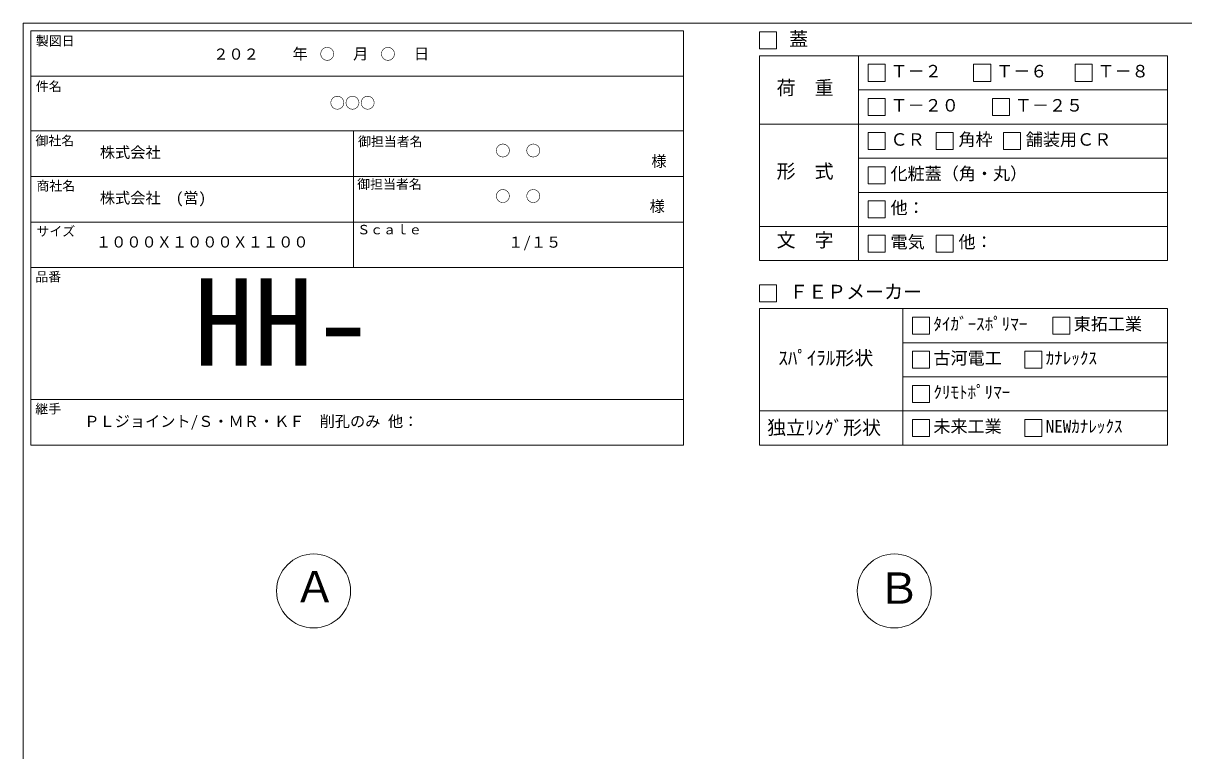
# Model space of a CAD drawing. Units: millimetres, scale not verified. Extents: x -4890 to 18490, y -2347 to 2347.
# Drawn here: x -1230 to 1828, y 429 to 2347 of the extents above; entities that cross this region are included whole.
import ezdxf
from ezdxf.enums import TextEntityAlignment as Align

# ---------------------------------------------------------------- set-up
doc = ezdxf.new("R2010")
doc.units = ezdxf.units.MM
doc.header["$LTSCALE"] = 10
for name, color, linetype, lineweight in [('0-2_waku', 7, 'Continuous', 18), ('0-3_gaikei', 7, 'Continuous', 18), ('0-E_文字１', 7, 'Continuous', 18), ('1-5_文字２', 7, 'Continuous', 5)]:
    doc.layers.add(name, color=color, linetype=linetype, lineweight=lineweight)
doc.styles.add('ＭＳ ゴシック', font='')
doc.styles.get('ＭＳ ゴシック').set_extended_font_data('MS Gothic')

msp = doc.modelspace()

# ---------------------------------------------------------------- linework, layer by layer
at = {"layer": '0-2_waku'}
for p, q in [((-1230, 2346.51), (-1230, -1928.49)), ((-1230, 2346.51), (4890, 2346.51)), ((-1230, 2346.51), (4890, 2346.51)), ((-1210, 2326.51), (-1210, 1234.51)), ((-1210, 2326.51), (510, 2326.51)), ((-1210, 2326.51), (-1210, 1234.51)), ((-1210, 2326.51), (510, 2326.51)), ((-1210, 2326.51), (-1210, 1234.51)), ((510, 2326.51), (510, 1234.51)), ((710, 2260.74), (1785, 2260.74)), ((710, 2260.74), (710, 1720.74)), ((970.67, 2260.74), (970.67, 1720.74)), ((1785, 2260.74), (1785, 1720.74)), ((-1210, 2206.51), (510, 2206.51)), ((-1210, 2206.51), (510, 2206.51)), ((-1210, 2206.51), (510, 2206.51)), ((-1210, 2206.51), (510, 2206.51)), ((970.67, 2170.74), (1785, 2170.74)), ((710, 2080.74), (1785, 2080.74)), ((-1210, 2062.51), (510, 2062.51)), ((-1210, 2062.51), (510, 2062.51)), ((-360, 2062.51), (-360, 1702.51)), ((970.67, 1990.74), (1785, 1990.74)), ((-1210, 1942.51), (510, 1942.51)), ((970.67, 1900.74), (1785, 1900.74)), ((-1210, 1822.51), (510, 1822.51)), ((710, 1810.74), (1785, 1810.74)), ((710, 1720.74), (1785, 1720.74)), ((-1210, 1702.51), (510, 1702.51)), ((710, 1594.51), (1785, 1594.51)), ((710, 1594.51), (710, 1234.51)), ((1087.82, 1594.51), (1087.82, 1234.51)), ((1785, 1594.51), (1785, 1234.51)), ((1087.82, 1504.51), (1785, 1504.51)), ((1087.82, 1414.51), (1785, 1414.51)), ((-1210, 1354.51), (510, 1354.51)), ((710, 1324.51), (1785, 1324.51)), ((-1210, 1234.51), (510, 1234.51)), ((710, 1234.51), (1785, 1234.51)), ((710, 1234.51), (1785, 1234.51))]:
    msp.add_line(p, q, dxfattribs=at)
at = {"layer": '0-3_gaikei'}
for centre in [(-465, 850.26), (1065, 850.26)]:
    msp.add_circle(centre, 97.5, dxfattribs=at)
at = {"layer": '0-E_文字１'}
for p, q in [((710, 2323.55), (710, 2278.55)), ((710, 2278.55), (755, 2278.55)), ((995.97, 2238.24), (1040.97, 2238.24)), ((995.97, 2238.24), (995.97, 2193.24)), ((995.97, 2238.24), (995.97, 2193.24)), ((995.97, 2238.24), (1040.97, 2238.24)), ((995.97, 2238.24), (995.97, 2193.24)), ((995.97, 2238.24), (1040.97, 2238.24)), ((1040.97, 2238.24), (1040.97, 2193.24)), ((1040.97, 2238.24), (1040.97, 2193.24)), ((1040.97, 2238.24), (1040.97, 2193.24)), ((1274.05, 2238.24), (1319.05, 2238.24)), ((1274.05, 2238.24), (1274.05, 2193.24)), ((1319.05, 2238.24), (1319.05, 2193.24)), ((1541.26, 2238.24), (1586.26, 2238.24)), ((1541.26, 2238.24), (1541.26, 2193.24)), ((1586.26, 2238.24), (1586.26, 2193.24)), ((995.97, 2193.24), (1040.97, 2193.24)), ((995.97, 2193.24), (1040.97, 2193.24)), ((995.97, 2193.24), (1040.97, 2193.24)), ((1274.05, 2193.24), (1319.05, 2193.24)), ((1541.26, 2193.24), (1586.26, 2193.24)), ((995.97, 2148.24), (1040.97, 2148.24)), ((995.97, 2148.24), (995.97, 2103.24)), ((1040.97, 2148.24), (1040.97, 2103.24)), ((1323.45, 2148.24), (1368.45, 2148.24)), ((1323.45, 2148.24), (1323.45, 2103.24)), ((1368.45, 2148.24), (1368.45, 2103.24)), ((995.97, 2103.24), (1040.97, 2103.24)), ((1323.45, 2103.24), (1368.45, 2103.24)), ((995.97, 2058.24), (1040.97, 2058.24)), ((995.97, 2058.24), (995.97, 2013.24)), ((995.97, 2058.24), (995.97, 2013.24)), ((1040.97, 2058.24), (1040.97, 2013.24)), ((1040.97, 2058.24), (1040.97, 2013.24)), ((1174.97, 2058.24), (1219.97, 2058.24)), ((1174.97, 2058.24), (1174.97, 2013.24)), ((1219.97, 2058.24), (1219.97, 2013.24)), ((1352.47, 2058.24), (1397.47, 2058.24)), ((1352.47, 2058.24), (1352.47, 2013.24)), ((1397.47, 2058.24), (1397.47, 2013.24)), ((995.97, 2013.24), (1040.97, 2013.24)), ((995.97, 2013.24), (1040.97, 2013.24)), ((1174.97, 2013.24), (1219.97, 2013.24)), ((1352.47, 2013.24), (1397.47, 2013.24)), ((995.97, 1968.24), (995.97, 1923.24)), ((1040.97, 1968.24), (1040.97, 1923.24)), ((995.97, 1923.24), (1040.97, 1923.24)), ((995.97, 1878.24), (1040.97, 1878.24)), ((995.97, 1878.24), (995.97, 1833.24)), ((995.97, 1878.24), (995.97, 1833.24)), ((1040.97, 1878.24), (1040.97, 1833.24)), ((1040.97, 1878.24), (1040.97, 1833.24)), ((995.97, 1833.24), (1040.97, 1833.24)), ((995.97, 1833.24), (1040.97, 1833.24)), ((995.97, 1788.24), (995.97, 1743.24)), ((1174.97, 1788.24), (1174.97, 1743.24)), ((995.97, 1743.24), (1040.97, 1743.24)), ((1174.97, 1743.24), (1219.97, 1743.24)), ((710, 1657.33), (710, 1612.33)), ((710, 1612.33), (755, 1612.33)), ((1113.12, 1572.01), (1113.12, 1527.01)), ((1482.7, 1572.01), (1527.7, 1572.01)), ((1482.7, 1572.01), (1482.7, 1527.01)), ((1482.7, 1572.01), (1527.7, 1572.01)), ((1482.7, 1572.01), (1482.7, 1527.01)), ((1482.7, 1572.01), (1527.7, 1572.01)), ((1482.7, 1572.01), (1482.7, 1527.01)), ((1527.7, 1572.01), (1527.7, 1527.01)), ((1527.7, 1572.01), (1527.7, 1527.01)), ((1527.7, 1572.01), (1527.7, 1527.01)), ((1113.12, 1527.01), (1158.12, 1527.01)), ((1482.7, 1527.01), (1527.7, 1527.01)), ((1482.7, 1527.01), (1527.7, 1527.01)), ((1482.7, 1527.01), (1527.7, 1527.01)), ((1113.12, 1482.01), (1158.12, 1482.01)), ((1113.12, 1482.01), (1113.12, 1437.01)), ((1158.12, 1482.01), (1158.12, 1437.01)), ((1409.02, 1482.01), (1409.02, 1437.01)), ((1113.12, 1437.01), (1158.12, 1437.01)), ((1409.02, 1437.01), (1454.02, 1437.01)), ((1113.12, 1392.01), (1113.12, 1347.01)), ((1113.12, 1347.01), (1158.12, 1347.01)), ((1113.12, 1302.01), (1158.12, 1302.01)), ((1113.12, 1302.01), (1113.12, 1257.01)), ((1158.12, 1302.01), (1158.12, 1257.01)), ((1409.02, 1302.01), (1454.02, 1302.01)), ((1409.02, 1302.01), (1409.02, 1257.01)), ((1454.02, 1302.01), (1454.02, 1257.01)), ((1113.12, 1257.01), (1158.12, 1257.01)), ((1409.02, 1257.01), (1454.02, 1257.01))]:
    msp.add_line(p, q, dxfattribs=at)
for points in [[(710, 2323.55), (755, 2323.55), (755, 2278.55)], [(710, 2323.55), (755, 2323.55), (755, 2278.55)], [(995.97, 2058.24), (1040.97, 2058.24), (1040.97, 2013.24)], [(995.97, 2058.24), (995.97, 2013.24), (1040.97, 2013.24)], [(995.97, 1968.24), (1040.97, 1968.24), (1040.97, 1923.24)], [(995.97, 1878.24), (1040.97, 1878.24), (1040.97, 1833.24)], [(995.97, 1878.24), (995.97, 1833.24), (1040.97, 1833.24)], [(995.97, 1788.24), (1040.97, 1788.24), (1040.97, 1743.24)], [(1174.97, 1788.24), (1219.97, 1788.24), (1219.97, 1743.24)], [(710, 1657.33), (755, 1657.33), (755, 1612.33)], [(1113.12, 1572.01), (1158.12, 1572.01), (1158.12, 1527.01)], [(1409.02, 1482.01), (1454.02, 1482.01), (1454.02, 1437.01)], [(1113.12, 1392.01), (1158.12, 1392.01), (1158.12, 1347.01)]]:
    msp.add_lwpolyline(points, dxfattribs=at)

# ---------------------------------------------------------------- texts
at = {"layer": '0-E_文字１', "style": 'ＭＳ ゴシック'}
for s, height, p in [('蓋', 36.66, (788.09, 2275.63)), ('製図日', 24.93, (-1196.73, 2280.07)), ('\u3000\u3000年\u3000\u3000\u3000月\u3000\u3000\u3000日', 29.33, (-600.69, 2242.46)), ('Ｔ－２', 32.99, (1055.11, 2193.72)), ('Ｔ－６', 32.99, (1333.19, 2193.72)), ('Ｔ－８', 32.99, (1600.4, 2193.72)), ('件名', 24.93, (-1196.73, 2160.07)), ('荷\u3000重', 36.66, (754.96, 2146.93)), ('Ｔ－２０', 32.99, (1055.11, 2103.72)), ('Ｔ－２５', 32.99, (1382.59, 2103.72)), ('御社名', 24.93, (-1197.7, 2017.06)), ('御担当者名', 24.93, (-347.79, 2014.85)), ('御担当者名', 24.93, (-347.79, 2014.85)), ('ＣＲ', 32.99, (1055.11, 2013.72)), ('角枠', 32.99, (1234.11, 2013.72)), ('舗装用ＣＲ', 32.99, (1411.61, 2013.72)), ('様', 29.33, (424.95, 1959.35)), ('形\u3000式', 36.66, (754.96, 1926.97)), ('化粧蓋（角・丸）', 32.99, (1055.11, 1923.72)), ('商社名', 24.93, (-1195.1, 1898.02)), ('御担当者名', 24.93, (-350.01, 1902.54)), ('様', 29.33, (420.46, 1840.43)), ('他：', 32.99, (1055.11, 1833.72)), ('サイズ', 24.93, (-1195.1, 1778.02)), ('Ｓｃａｌｅ', 24.93, (-350.01, 1782.54)), ('１０００Ｘ１０００Ｘ１１００', 29.33, (-1038.37, 1746.5)), ('１/１５', 29.33, (47.55, 1746.03)), ('文\u3000字', 36.66, (754.96, 1745.49)), ('電気', 32.99, (1055.11, 1743.72)), ('他：', 32.99, (1234.11, 1743.72)), ('品番', 24.93, (-1198.1, 1658.37)), ('HH-', 230.9, (-779.84, 1374.35)), ('ＦＥＰメーカー', 36.66, (788.09, 1609.41)), ('ﾀｲｶﾞｰｽﾎﾟﾘﾏｰ', 32.99, (1168.09, 1527.5)), ('東拓工業', 32.99, (1537.67, 1527.5)), ('ｽﾊﾟｲﾗﾙ形状', 36.66, (759.62, 1434.85)), ('古河電工', 32.99, (1168.09, 1437.5)), ('ｶﾅﾚｯｸｽ', 32.99, (1463.99, 1437.5)), ('ｸﾘﾓﾄﾎﾟﾘﾏｰ', 32.99, (1168.09, 1347.5)), ('継手', 24.93, (-1198.1, 1310.37)), ('ＰＬジョイント/Ｓ・ＭＲ・ＫＦ\u3000削孔のみ 他：', 29.33, (-1069.01, 1273.72)), ('独立ﾘﾝｸﾞ形状', 36.66, (730.09, 1251.37)), ('未来工業', 32.99, (1168.09, 1257.5)), ('NEWｶﾅﾚｯｸｽ', 32.99, (1463.99, 1257.5)), ('Ａ', 82.48, (-517.8, 795.4)), ('Ｂ', 82.48, (1020.77, 791.68))]:
    msp.add_text(s, height=height, dxfattribs=at).set_placement(p, align=Align.BOTTOM_LEFT)
at = {"layer": '1-5_文字２', "style": 'ＭＳ ゴシック'}
for s, p in [('\u3000\u3000２０２\u3000\u3000\u3000\u3000○\u3000\u3000\u3000○', (-809.17, 2241.68)), ('○○○', (-422.49, 2112.86)), ('株式会社', (-1028, 1982.6)), ('○\u3000○', (13.78, 1986.98)), ('株式会社\u3000(営)', (-1028, 1862.6)), ('○\u3000○', (13.78, 1866.98))]:
    msp.add_text(s, height=29.33, dxfattribs=at).set_placement(p, align=Align.BOTTOM_LEFT)

doc.saveas('drawing.dxf')
